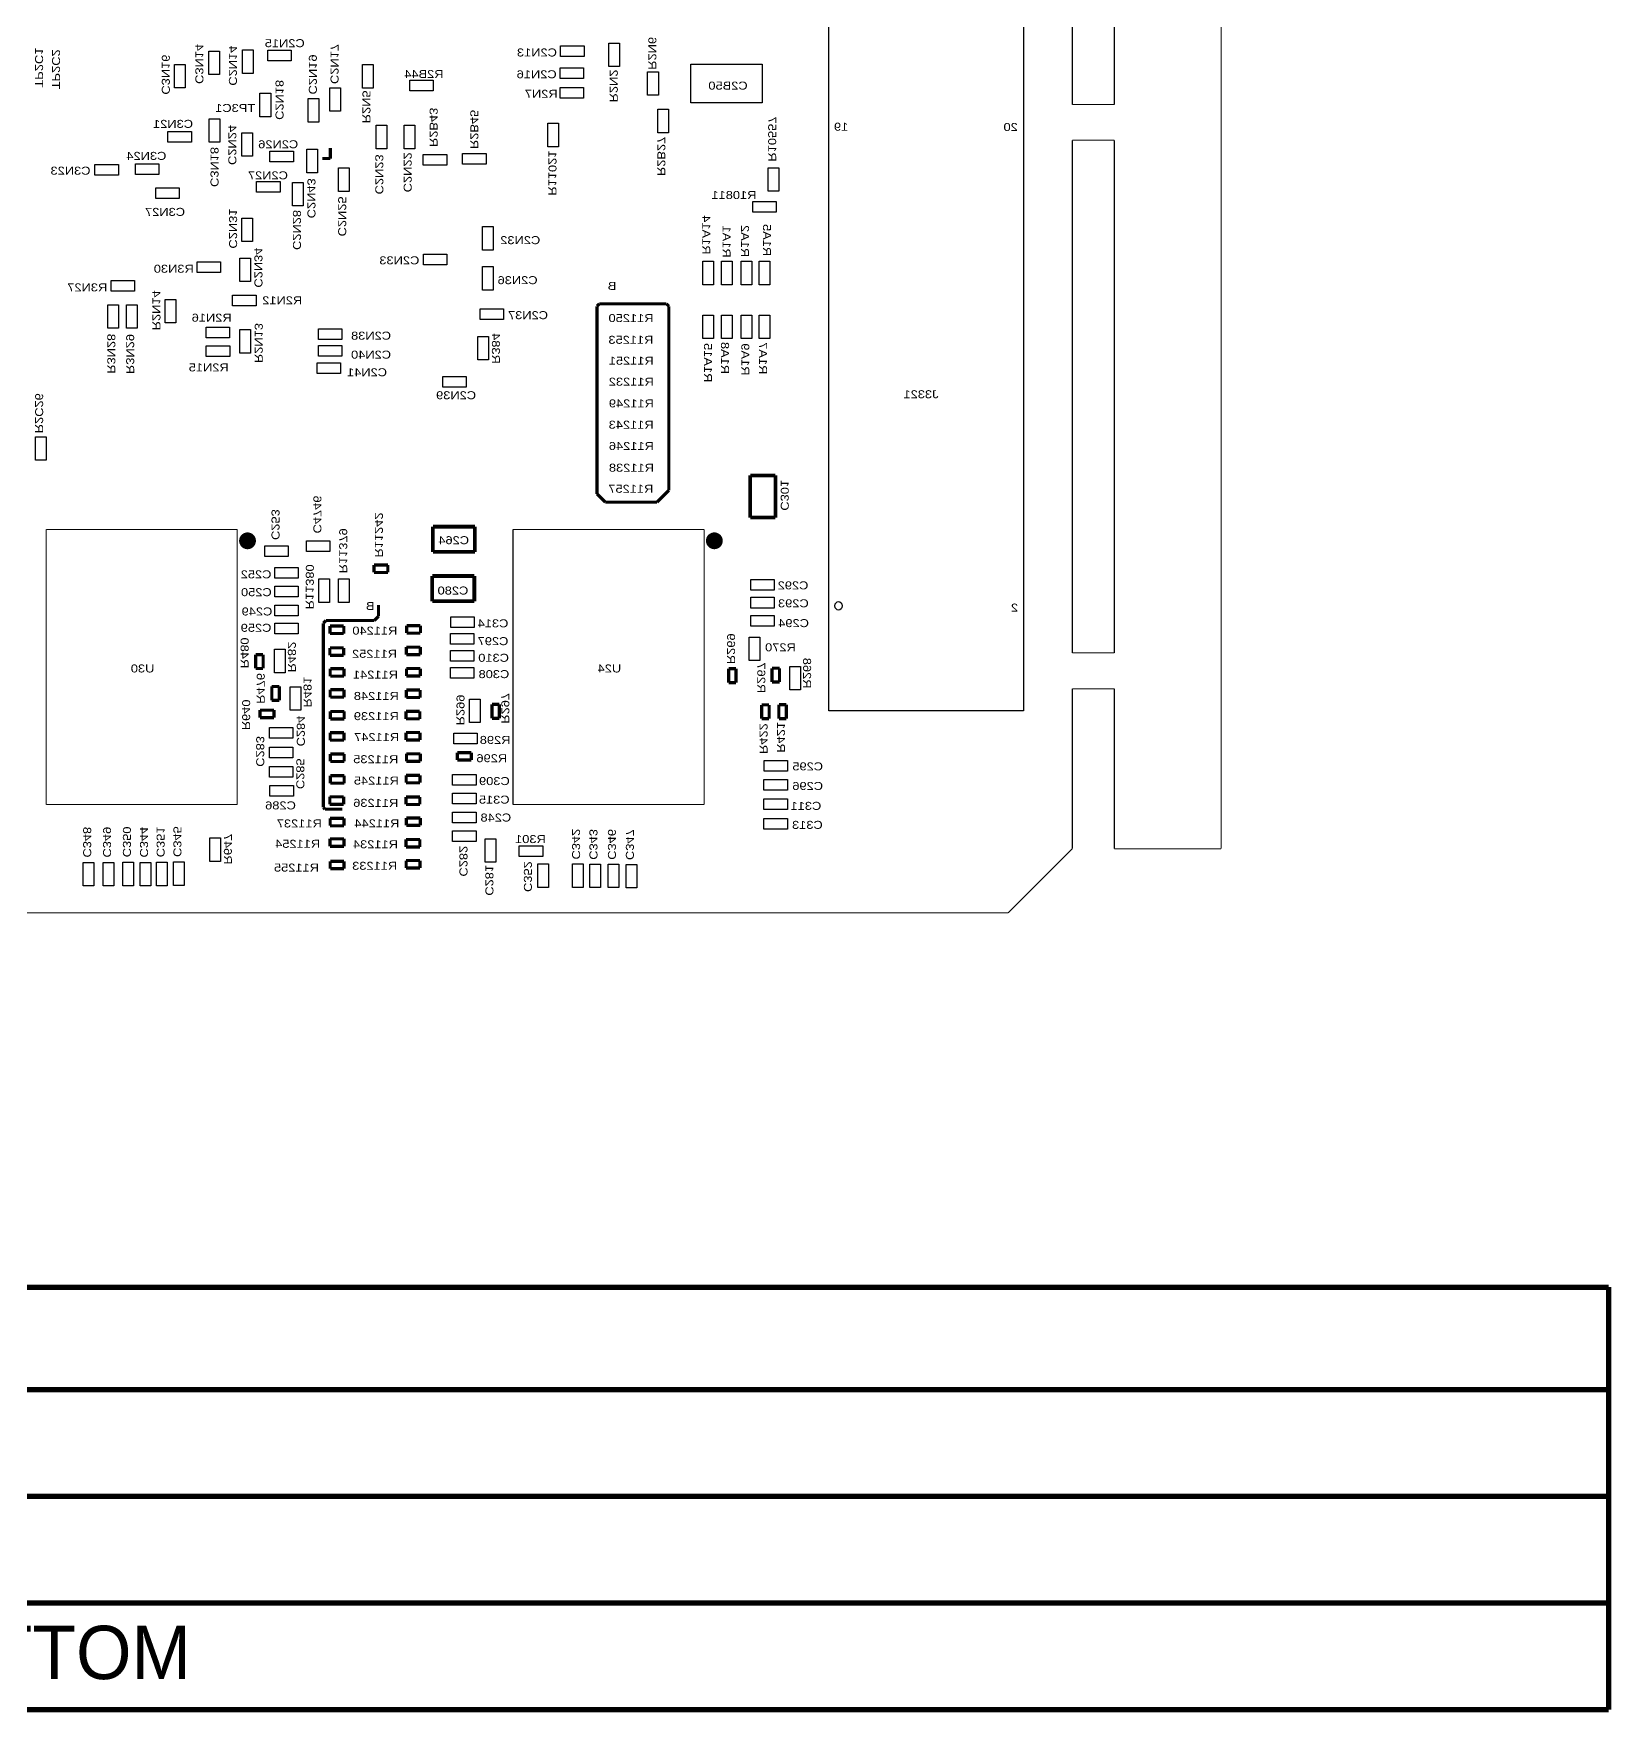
# Model space of a CAD drawing. Extents: x -120 to 744, y -342 to 217.
# Drawn here: x 39.4 to 114.6, y -38.1 to 41.9 of the extents above; entities that cross this region are included whole.
import ezdxf
from ezdxf.enums import TextEntityAlignment as Align

# ---------------------------------------------------------------- set-up
doc = ezdxf.new("R2010")
doc.units = 0
for name, color, linetype in [('BG_OUTLINE', 254, 'CONTINUOUS'), ('DF_FILM_LABEL_OUTLINE', 85, 'CONTINUOUS'), ('PG_ASSEMBLY_BOTTOM', 96, 'CONTINUOUS'), ('RD_ASSEMBLY_BOTTOM', 142, 'CONTINUOUS')]:
    doc.layers.add(name, color=color, linetype=linetype)

msp = doc.modelspace()

# ---------------------------------------------------------------- linework, layer by layer
at = {"layer": 'BG_OUTLINE', "const_width": 0.0508}
for points in [[(95.979996, 3.048), (95.979996, 98.552)], [(88.9, 38.481), (88.9, 63.119)], [(90.899996, 38.481), (90.899996, 63.119)], [(88.9, 38.481), (90.899996, 38.481)], [(88.9, 12.3698), (88.9, 36.7792)], [(88.9, 36.7792), (90.899996, 36.7792)], [(90.899996, 12.3698), (90.899996, 36.7792)], [(88.9, 12.3698), (90.899996, 12.3698)], [(88.9, 10.668), (90.899996, 10.668)], [(88.9, 3.048), (88.9, 10.668)], [(90.899996, 3.048), (90.899996, 10.668)], [(88.9, 3.048), (85.852, 0)], [(90.899996, 3.048), (95.979996, 3.048)], [(3.048, 0), (85.852, 0)], [(3.048, -0.000406), (85.851187, -0.000406)]]:
    msp.add_lwpolyline(points, dxfattribs=at)
at = {"layer": 'DF_FILM_LABEL_OUTLINE', "const_width": 0.254}
for points in [[(-29.197605, -17.828463), (114.439395, -17.828463)], [(114.439395, -17.819319), (114.439395, -37.945263)], [(-29.197605, -22.705263), (114.426695, -22.705263)], [(-29.197605, -27.785263), (114.401295, -27.785263)], [(-29.197605, -32.865263), (114.439395, -32.865263)], [(114.439395, -32.865263), (114.439395, -32.827163)], [(114.439395, -37.945263), (-29.197605, -37.945263)]]:
    msp.add_lwpolyline(points, dxfattribs=at)
at = {"layer": 'PG_ASSEMBLY_BOTTOM'}
msp.add_lwpolyline([(77.312571, 42.629684), (86.58258, 42.629684), (86.58258, 9.609684), (77.312571, 9.609684)], close=True, dxfattribs=at)
for points in [[(47.786011, 41.027502), (48.294011, 41.027502)], [(47.786011, 39.909902), (47.786011, 41.027502)], [(48.294011, 41.027502), (48.294011, 39.909902)], [(49.386211, 41.078302), (49.894211, 41.078302)], [(49.386211, 39.960702), (49.386211, 41.078302)], [(49.894211, 41.078302), (49.894211, 39.960702)], [(50.592711, 40.557602), (50.592711, 41.065602)], [(50.592711, 41.065602), (51.710311, 41.065602)], [(51.710311, 41.065602), (51.710311, 40.557602)], [(64.537311, 40.760802), (64.537311, 41.268802)], [(64.537311, 41.268802), (65.654911, 41.268802)], [(65.654911, 41.268802), (65.654911, 40.760802)], [(66.839795, 40.284603), (66.839795, 41.402203)], [(66.839795, 41.402203), (67.347795, 41.402203)], [(67.347795, 41.402203), (67.347795, 40.284603)], [(46.160411, 40.392502), (46.668411, 40.392502)], [(46.160411, 39.274902), (46.160411, 40.392502)], [(46.668411, 40.392502), (46.668411, 39.274902)], [(51.710311, 40.557602), (50.592711, 40.557602)], [(55.096664, 39.263117), (55.096664, 40.380717)], [(55.096664, 40.380717), (55.604664, 40.380717)], [(55.604664, 40.380717), (55.604664, 39.263117)], [(64.511911, 39.719402), (64.511911, 40.227402)], [(64.511911, 40.227402), (65.629511, 40.227402)], [(65.654911, 40.760802), (64.537311, 40.760802)], [(65.629511, 40.227402), (65.629511, 39.719402)], [(67.347795, 40.284603), (66.839795, 40.284603)], [(68.681397, 40.039036), (69.189397, 40.039036)], [(68.681397, 38.921436), (68.681397, 40.039036)], [(69.189397, 40.039036), (69.189397, 38.921436)], [(70.73199, 38.5699), (70.73199, 40.3987)], [(70.73199, 40.3987), (74.13559, 40.3987)], [(74.13559, 40.3987), (74.13559, 38.5699)], [(46.668411, 39.274902), (46.160411, 39.274902)], [(48.294011, 39.909902), (47.786011, 39.909902)], [(49.894211, 39.960702), (49.386211, 39.960702)], [(53.551811, 39.274902), (54.059811, 39.274902)], [(53.551811, 38.157302), (53.551811, 39.274902)], [(54.059811, 39.274902), (54.059811, 38.157302)], [(55.604664, 39.263117), (55.096664, 39.263117)], [(57.357467, 39.136828), (57.357467, 39.644828)], [(57.357467, 39.644828), (58.475067, 39.644828)], [(58.475067, 39.644828), (58.475067, 39.136828)], [(64.507872, 38.790778), (64.507872, 39.298778)], [(64.507872, 39.298778), (65.625472, 39.298778)], [(65.629511, 39.719402), (64.511911, 39.719402)], [(65.625472, 39.298778), (65.625472, 38.790778)], [(50.224411, 39.020902), (50.732411, 39.020902)], [(50.224411, 37.903302), (50.224411, 39.020902)], [(50.732411, 39.020902), (50.732411, 37.903302)], [(52.510411, 38.766902), (53.018411, 38.766902)], [(52.510411, 37.649302), (52.510411, 38.766902)], [(53.018411, 38.766902), (53.018411, 37.649302)], [(58.475067, 39.136828), (57.357467, 39.136828)], [(65.625472, 38.790778), (64.507872, 38.790778)], [(69.189397, 38.921436), (68.681397, 38.921436)], [(74.13559, 38.5699), (70.73199, 38.5699)], [(47.811411, 37.801702), (48.319411, 37.801702)], [(47.811411, 36.684102), (47.811411, 37.801702)], [(48.319411, 37.801702), (48.319411, 36.684102)], [(50.732411, 37.903302), (50.224411, 37.903302)], [(53.018411, 37.649302), (52.510411, 37.649302)], [(54.059811, 38.157302), (53.551811, 38.157302)], [(63.925196, 36.469218), (63.925196, 37.586818)], [(63.925196, 37.586818), (64.433196, 37.586818)], [(64.433196, 37.586818), (64.433196, 36.469218)], [(69.165521, 37.140896), (69.165521, 38.258496)], [(69.165521, 38.258496), (69.673521, 38.258496)], [(69.673521, 38.258496), (69.673521, 37.140896)], [(45.842911, 36.696802), (45.842911, 37.204802)], [(45.842911, 37.204802), (46.960511, 37.204802)], [(46.960511, 37.204802), (46.960511, 36.696802)], [(49.360811, 36.023702), (49.360811, 37.141302)], [(49.360811, 37.141302), (49.868811, 37.141302)], [(49.868811, 37.141302), (49.868811, 36.023702)], [(55.761611, 36.379302), (55.761611, 37.496902)], [(55.761611, 37.496902), (56.269611, 37.496902)], [(56.269611, 37.496902), (56.269611, 36.379302)], [(57.082411, 36.379302), (57.082411, 37.496902)], [(57.082411, 37.496902), (57.590411, 37.496902)], [(57.590411, 37.496902), (57.590411, 36.379302)], [(69.673521, 37.140896), (69.165521, 37.140896)], [(46.960511, 36.696802), (45.842911, 36.696802)], [(48.319411, 36.684102), (47.811411, 36.684102)], [(49.868811, 36.023702), (49.360811, 36.023702)], [(50.694311, 35.757002), (50.694311, 36.265002)], [(50.694311, 36.265002), (51.811911, 36.265002)], [(51.811911, 36.265002), (51.811911, 35.757002)], [(52.459611, 35.236302), (52.459611, 36.353902)], [(52.459611, 36.353902), (52.967611, 36.353902)], [(52.967611, 36.353902), (52.967611, 35.236302)], [(56.269611, 36.379302), (55.761611, 36.379302)], [(57.590411, 36.379302), (57.082411, 36.379302)], [(57.996811, 35.586391), (57.996811, 36.094391)], [(57.996811, 36.094391), (59.114411, 36.094391)], [(59.114411, 36.094391), (59.114411, 35.586391)], [(59.870442, 35.634473), (59.870442, 36.142473)], [(59.870442, 36.142473), (60.988042, 36.142473)], [(60.988042, 36.142473), (60.988042, 35.634473)], [(64.433196, 36.469218), (63.925196, 36.469218)], [(42.363111, 35.122002), (42.363111, 35.630002)], [(42.363111, 35.630002), (43.480711, 35.630002)], [(43.480711, 35.630002), (43.480711, 35.122002)], [(44.293511, 35.147402), (44.293511, 35.655402)], [(44.293511, 35.655402), (45.411111, 35.655402)], [(45.411111, 35.655402), (45.411111, 35.147402)], [(51.811911, 35.757002), (50.694311, 35.757002)], [(52.967611, 35.236302), (52.459611, 35.236302)], [(53.960674, 35.461042), (54.468674, 35.461042)], [(53.960674, 34.343442), (53.960674, 35.461042)], [(54.468674, 35.461042), (54.468674, 34.343442)], [(59.114411, 35.586391), (57.996811, 35.586391)], [(60.988042, 35.634473), (59.870442, 35.634473)], [(74.421492, 34.349842), (74.421492, 35.467442)], [(74.421492, 35.467442), (74.929492, 35.467442)], [(74.929492, 35.467442), (74.929492, 34.349842)], [(43.480711, 35.122002), (42.363111, 35.122002)], [(45.411111, 35.147402), (44.293511, 35.147402)], [(45.258711, 34.004402), (45.258711, 34.512402)], [(45.258711, 34.512402), (46.376311, 34.512402)], [(46.376311, 34.512402), (46.376311, 34.004402)], [(50.059311, 34.309202), (50.059311, 34.817202)], [(50.059311, 34.817202), (51.176911, 34.817202)], [(51.176911, 34.817202), (51.176911, 34.309202)], [(51.765403, 34.774099), (52.273403, 34.774099)], [(51.765403, 33.656499), (51.765403, 34.774099)], [(52.273403, 34.774099), (52.273403, 33.656499)], [(46.376311, 34.004402), (45.258711, 34.004402)], [(51.176911, 34.309202), (50.059311, 34.309202)], [(52.273403, 33.656499), (51.765403, 33.656499)], [(54.468674, 34.343442), (53.960674, 34.343442)], [(73.685705, 33.3629), (73.685705, 33.8709)], [(73.685705, 33.8709), (74.803305, 33.8709)], [(74.929492, 34.349842), (74.421492, 34.349842)], [(74.803305, 33.8709), (74.803305, 33.3629)], [(49.360811, 31.959702), (49.360811, 33.077302)], [(49.360811, 33.077302), (49.868811, 33.077302)], [(49.868811, 33.077302), (49.868811, 31.959702)], [(74.803305, 33.3629), (73.685705, 33.3629)], [(60.816211, 31.553302), (60.816211, 32.670902)], [(60.816211, 32.670902), (61.324211, 32.670902)], [(61.324211, 32.670902), (61.324211, 31.553302)], [(49.868811, 31.959702), (49.360811, 31.959702)], [(58.009511, 30.854802), (58.009511, 31.362802)], [(58.009511, 31.362802), (59.127111, 31.362802)], [(59.127111, 31.362802), (59.127111, 30.854802)], [(61.324211, 31.553302), (60.816211, 31.553302)], [(47.229471, 30.487214), (47.229471, 30.995214)], [(47.229471, 30.995214), (48.347071, 30.995214)], [(48.347071, 30.487214), (47.229471, 30.487214)], [(48.347071, 30.995214), (48.347071, 30.487214)], [(49.259211, 31.172302), (49.767211, 31.172302)], [(49.259211, 30.054702), (49.259211, 31.172302)], [(49.767211, 31.172302), (49.767211, 30.054702)], [(59.127111, 30.854802), (58.009511, 30.854802)], [(60.816211, 29.648302), (60.816211, 30.765902)], [(60.816211, 30.765902), (61.324211, 30.765902)], [(61.324211, 30.765902), (61.324211, 29.648302)], [(71.31111, 31.016143), (71.81911, 31.016143)], [(71.31111, 29.898543), (71.31111, 31.016143)], [(71.81911, 31.016143), (71.81911, 29.898543)], [(72.194522, 31.016143), (72.702522, 31.016143)], [(72.194522, 29.898543), (72.194522, 31.016143)], [(72.702522, 31.016143), (72.702522, 29.898543)], [(73.132594, 31.016143), (73.640594, 31.016143)], [(73.132594, 29.898543), (73.132594, 31.016143)], [(73.640594, 31.016143), (73.640594, 29.898543)], [(73.98959, 31.016143), (74.49759, 31.016143)], [(73.98959, 29.898543), (73.98959, 31.016143)], [(74.49759, 31.016143), (74.49759, 29.898543)], [(43.131511, 29.587495), (43.131511, 30.095495)], [(43.131511, 30.095495), (44.249111, 30.095495)], [(44.249111, 29.587495), (43.131511, 29.587495)], [(44.249111, 30.095495), (44.249111, 29.587495)], [(49.767211, 30.054702), (49.259211, 30.054702)], [(61.324211, 29.648302), (60.816211, 29.648302)], [(71.81911, 29.898543), (71.31111, 29.898543)], [(72.702522, 29.898543), (72.194522, 29.898543)], [(73.640594, 29.898543), (73.132594, 29.898543)], [(74.49759, 29.898543), (73.98959, 29.898543)], [(42.979111, 28.944697), (43.487111, 28.944697)], [(42.979111, 27.827097), (42.979111, 28.944697)], [(43.487111, 28.944697), (43.487111, 27.827097)], [(43.868111, 28.944697), (44.376111, 28.944697)], [(43.868111, 27.827097), (43.868111, 28.944697)], [(44.376111, 28.944697), (44.376111, 27.827097)], [(45.703109, 29.204006), (46.211109, 29.204006)], [(45.703109, 28.086406), (45.703109, 29.204006)], [(46.211109, 29.204006), (46.211109, 28.086406)], [(48.921391, 28.899002), (48.921391, 29.407002)], [(48.921391, 29.407002), (50.038991, 29.407002)], [(50.038991, 28.899002), (48.921391, 28.899002)], [(50.038991, 29.407002), (50.038991, 28.899002)], [(46.211109, 28.086406), (45.703109, 28.086406)], [(60.701911, 28.238602), (60.701911, 28.746602)], [(60.701911, 28.746602), (61.819511, 28.746602)], [(61.819511, 28.238602), (60.701911, 28.238602)], [(61.819511, 28.746602), (61.819511, 28.238602)], [(71.31111, 28.452978), (71.81911, 28.452978)], [(71.31111, 27.335378), (71.31111, 28.452978)], [(71.81911, 28.452978), (71.81911, 27.335378)], [(72.194522, 28.452978), (72.702522, 28.452978)], [(72.194522, 27.335378), (72.194522, 28.452978)], [(72.702522, 28.452978), (72.702522, 27.335378)], [(73.132594, 28.452978), (73.640594, 28.452978)], [(73.132594, 27.335378), (73.132594, 28.452978)], [(73.640594, 28.452978), (73.640594, 27.335378)], [(73.98959, 28.452978), (74.49759, 28.452978)], [(73.98959, 27.335378), (73.98959, 28.452978)], [(74.49759, 28.452978), (74.49759, 27.335378)], [(43.487111, 27.827097), (42.979111, 27.827097)], [(44.376111, 27.827097), (43.868111, 27.827097)], [(47.659849, 27.380184), (47.659849, 27.888184)], [(47.659849, 27.888184), (48.777449, 27.888184)], [(48.777449, 27.380184), (47.659849, 27.380184)], [(48.777449, 27.888184), (48.777449, 27.380184)], [(49.256899, 26.647013), (49.256899, 27.764613)], [(49.256899, 27.764613), (49.764899, 27.764613)], [(49.764899, 27.764613), (49.764899, 26.647013)], [(53.010105, 27.298599), (53.010105, 27.806599)], [(53.010105, 27.806599), (54.127705, 27.806599)], [(54.127705, 27.298599), (53.010105, 27.298599)], [(54.127705, 27.806599), (54.127705, 27.298599)], [(60.588652, 26.32456), (60.588652, 27.44216)], [(60.588652, 27.44216), (61.096652, 27.44216)], [(61.096652, 27.44216), (61.096652, 26.32456)], [(71.81911, 27.335378), (71.31111, 27.335378)], [(72.702522, 27.335378), (72.194522, 27.335378)], [(73.640594, 27.335378), (73.132594, 27.335378)], [(74.49759, 27.335378), (73.98959, 27.335378)], [(47.666351, 26.492403), (47.666351, 27.000403)], [(47.666351, 27.000403), (48.783951, 27.000403)], [(48.783951, 26.492403), (47.666351, 26.492403)], [(48.783951, 27.000403), (48.783951, 26.492403)], [(49.764899, 26.647013), (49.256899, 26.647013)], [(53.010105, 26.497204), (53.010105, 27.005204)], [(53.010105, 27.005204), (54.127705, 27.005204)], [(54.127705, 26.497204), (53.010105, 26.497204)], [(54.127705, 27.005204), (54.127705, 26.497204)], [(52.945411, 25.682905), (52.945411, 26.190905)], [(52.945411, 26.190905), (54.063011, 26.190905)], [(54.063011, 25.682905), (52.945411, 25.682905)], [(54.063011, 26.190905), (54.063011, 25.682905)], [(61.096652, 26.32456), (60.588652, 26.32456)], [(58.930438, 25.020321), (58.930438, 25.528321)], [(58.930438, 25.528321), (60.048038, 25.528321)], [(60.048038, 25.020321), (58.930438, 25.020321)], [(60.048038, 25.528321), (60.048038, 25.020321)], [(39.543126, 22.66188), (40.051126, 22.66188)], [(39.543126, 21.54428), (39.543126, 22.66188)], [(40.051126, 22.66188), (40.051126, 21.54428)], [(40.051126, 21.54428), (39.543126, 21.54428)], [(52.431899, 17.192955), (52.431899, 17.700955)], [(52.431899, 17.700955), (53.549499, 17.700955)], [(53.549499, 17.700955), (53.549499, 17.192955)], [(50.449302, 16.963593), (50.449302, 17.471593)], [(50.449302, 17.471593), (51.566902, 17.471593)], [(51.566902, 16.963593), (50.449302, 16.963593)], [(51.566902, 17.471593), (51.566902, 16.963593)], [(53.549499, 17.192955), (52.431899, 17.192955)], [(50.927991, 15.927603), (50.927991, 16.435603)], [(50.927991, 16.435603), (52.045591, 16.435603)], [(52.045591, 16.435603), (52.045591, 15.927603)], [(52.045591, 15.927603), (50.927991, 15.927603)], [(50.927991, 15.037689), (50.927991, 15.545689)], [(50.927991, 15.545689), (52.045591, 15.545689)], [(52.045591, 15.545689), (52.045591, 15.037689)], [(53.018334, 14.779854), (53.018334, 15.897454)], [(53.018334, 15.897454), (53.526334, 15.897454)], [(53.526334, 15.897454), (53.526334, 14.779854)], [(53.968294, 14.779854), (53.968294, 15.897454)], [(53.968294, 15.897454), (54.476294, 15.897454)], [(54.476294, 15.897454), (54.476294, 14.779854)], [(73.589744, 15.360777), (73.589744, 15.868777)], [(73.589744, 15.868777), (74.707344, 15.868777)], [(74.707344, 15.360777), (73.589744, 15.360777)], [(74.707344, 15.868777), (74.707344, 15.360777)], [(52.045591, 15.037689), (50.927991, 15.037689)], [(50.927991, 14.137894), (50.927991, 14.645894)], [(50.927991, 14.645894), (52.045591, 14.645894)], [(52.045591, 14.645894), (52.045591, 14.137894)], [(53.526334, 14.779854), (53.018334, 14.779854)], [(54.476294, 14.779854), (53.968294, 14.779854)], [(73.589744, 14.510385), (73.589744, 15.018385)], [(73.589744, 15.018385), (74.707344, 15.018385)], [(74.707344, 14.510385), (73.589744, 14.510385)], [(74.707344, 15.018385), (74.707344, 14.510385)], [(52.045591, 14.137894), (50.927991, 14.137894)], [(50.927991, 13.277698), (50.927991, 13.785698)], [(50.927991, 13.785698), (52.045591, 13.785698)], [(52.045591, 13.785698), (52.045591, 13.277698)], [(59.304428, 13.579958), (59.304428, 14.087958)], [(59.304428, 14.087958), (60.422028, 14.087958)], [(60.422028, 14.087958), (60.422028, 13.579958)], [(73.589744, 13.640283), (73.589744, 14.148283)], [(73.589744, 14.148283), (74.707344, 14.148283)], [(74.707344, 13.640283), (73.589744, 13.640283)], [(74.707344, 14.148283), (74.707344, 13.640283)], [(52.045591, 13.277698), (50.927991, 13.277698)], [(59.291322, 12.783617), (59.291322, 13.291617)], [(59.291322, 13.291617), (60.408922, 13.291617)], [(60.422028, 13.579958), (59.304428, 13.579958)], [(60.408922, 13.291617), (60.408922, 12.783617)], [(73.515931, 12.009628), (73.515931, 13.127228)], [(73.515931, 13.127228), (74.023931, 13.127228)], [(74.023931, 13.127228), (74.023931, 12.009628)], [(50.914605, 11.428171), (50.914605, 12.545771)], [(50.914605, 12.545771), (51.422605, 12.545771)], [(51.422605, 12.545771), (51.422605, 11.428171)], [(60.408922, 12.783617), (59.291322, 12.783617)], [(59.291322, 11.97417), (59.291322, 12.48217)], [(59.291322, 12.48217), (60.408922, 12.48217)], [(60.408922, 12.48217), (60.408922, 11.97417)], [(74.023931, 12.009628), (73.515931, 12.009628)], [(51.422605, 11.428171), (50.914605, 11.428171)], [(60.408922, 11.97417), (59.291322, 11.97417)], [(59.291322, 11.164722), (59.291322, 11.672722)], [(59.291322, 11.672722), (60.408922, 11.672722)], [(60.408922, 11.672722), (60.408922, 11.164722)], [(75.443791, 10.606735), (75.443791, 11.724335)], [(75.443791, 11.724335), (75.951791, 11.724335)], [(75.951791, 11.724335), (75.951791, 10.606735)], [(51.658825, 9.644786), (51.658825, 10.762386)], [(51.658825, 10.762386), (52.166825, 10.762386)], [(52.166825, 10.762386), (52.166825, 9.644786)], [(60.408922, 11.164722), (59.291322, 11.164722)], [(75.951791, 10.606735), (75.443791, 10.606735)], [(52.166825, 9.644786), (51.658825, 9.644786)], [(60.196984, 9.058554), (60.196984, 10.176154)], [(60.196984, 10.176154), (60.704984, 10.176154)], [(60.704984, 10.176154), (60.704984, 9.058554)], [(50.674448, 8.319389), (50.674448, 8.827389)], [(50.674448, 8.827389), (51.792048, 8.827389)], [(51.792048, 8.827389), (51.792048, 8.319389)], [(60.704984, 9.058554), (60.196984, 9.058554)], [(51.792048, 8.319389), (50.674448, 8.319389)], [(59.448497, 8.044485), (59.448497, 8.552485)], [(59.448497, 8.552485), (60.566097, 8.552485)], [(60.566097, 8.044485), (59.448497, 8.044485)], [(60.566097, 8.552485), (60.566097, 8.044485)], [(50.674448, 7.370191), (50.674448, 7.878191)], [(50.674448, 7.878191), (51.792048, 7.878191)], [(51.792048, 7.370191), (50.674448, 7.370191)], [(51.792048, 7.878191), (51.792048, 7.370191)], [(74.221289, 6.739204), (74.221289, 7.247204)], [(74.221289, 7.247204), (75.338889, 7.247204)], [(75.338889, 7.247204), (75.338889, 6.739204)], [(50.674448, 6.46049), (50.674448, 6.96849)], [(50.674448, 6.96849), (51.792048, 6.96849)], [(51.792048, 6.46049), (50.674448, 6.46049)], [(51.792048, 6.96849), (51.792048, 6.46049)], [(59.395893, 6.07761), (59.395893, 6.58561)], [(59.395893, 6.58561), (60.513493, 6.58561)], [(60.513493, 6.58561), (60.513493, 6.07761)], [(75.338889, 6.739204), (74.221289, 6.739204)], [(50.694158, 5.550891), (50.694158, 6.058891)], [(50.694158, 6.058891), (51.811758, 6.058891)], [(51.811758, 6.058891), (51.811758, 5.550891)], [(60.513493, 6.07761), (59.395893, 6.07761)], [(59.395893, 5.1911), (59.395893, 5.6991)], [(59.395893, 5.6991), (60.513493, 5.6991)], [(60.513493, 5.6991), (60.513493, 5.1911)], [(74.216209, 5.844591), (74.216209, 6.352591)], [(74.216209, 6.352591), (75.333809, 6.352591)], [(75.333809, 5.844591), (74.216209, 5.844591)], [(75.333809, 6.352591), (75.333809, 5.844591)], [(51.811758, 5.550891), (50.694158, 5.550891)], [(60.513493, 5.1911), (59.395893, 5.1911)], [(74.216209, 4.918812), (74.216209, 5.426812)], [(74.216209, 5.426812), (75.333809, 5.426812)], [(75.333809, 4.918812), (74.216209, 4.918812)], [(75.333809, 5.426812), (75.333809, 4.918812)], [(59.395893, 4.276801), (59.395893, 4.784801)], [(59.395893, 4.784801), (60.513493, 4.784801)], [(60.513493, 4.276801), (59.395893, 4.276801)], [(60.513493, 4.784801), (60.513493, 4.276801)], [(74.216209, 3.976802), (74.216209, 4.484802)], [(74.216209, 4.484802), (75.333809, 4.484802)], [(75.333809, 4.484802), (75.333809, 3.976802)], [(47.832061, 3.564128), (48.340061, 3.564128)], [(47.832061, 2.446528), (47.832061, 3.564128)], [(48.340061, 3.564128), (48.340061, 2.446528)], [(59.395893, 3.390189), (59.395893, 3.898189)], [(59.395893, 3.898189), (60.513493, 3.898189)], [(60.513493, 3.390189), (59.395893, 3.390189)], [(60.513493, 3.898189), (60.513493, 3.390189)], [(60.948189, 3.524098), (61.456189, 3.524098)], [(60.948189, 2.406498), (60.948189, 3.524098)], [(61.456189, 3.524098), (61.456189, 2.406498)], [(75.333809, 3.976802), (74.216209, 3.976802)], [(43.697296, 1.288898), (43.697296, 2.406498)], [(43.697296, 2.406498), (44.205296, 2.406498)], [(44.205296, 2.406498), (44.205296, 1.288898)], [(45.301687, 1.288898), (45.301687, 2.406498)], [(45.301687, 2.406498), (45.809687, 2.406498)], [(45.809687, 2.406498), (45.809687, 1.288898)], [(46.101102, 1.302309), (46.101102, 2.419909)], [(46.101102, 2.419909), (46.609102, 2.419909)], [(46.609102, 2.419909), (46.609102, 1.302309)], [(48.340061, 2.446528), (47.832061, 2.446528)], [(61.456189, 2.406498), (60.948189, 2.406498)], [(62.565305, 2.681199), (62.565305, 3.189199)], [(62.565305, 3.189199), (63.682905, 3.189199)], [(63.682905, 2.681199), (62.565305, 2.681199)], [(63.682905, 3.189199), (63.682905, 2.681199)], [(41.805708, 1.275791), (41.805708, 2.393391)], [(41.805708, 2.393391), (42.313708, 2.393391)], [(42.313708, 2.393391), (42.313708, 1.275791)], [(42.751502, 1.275791), (42.751502, 2.393391)], [(42.751502, 2.393391), (43.259502, 2.393391)], [(43.259502, 2.393391), (43.259502, 1.275791)], [(44.511697, 1.275791), (44.511697, 2.393391)], [(44.511697, 2.393391), (45.019697, 2.393391)], [(45.019697, 2.393391), (45.019697, 1.275791)], [(63.454102, 1.21031), (63.454102, 2.32791)], [(63.454102, 2.32791), (63.962102, 2.32791)], [(63.962102, 2.32791), (63.962102, 1.21031)], [(65.096111, 1.21031), (65.096111, 2.32791)], [(65.096111, 2.32791), (65.604111, 2.32791)], [(65.604111, 2.32791), (65.604111, 1.21031)], [(65.923693, 1.197102), (65.923693, 2.314702)], [(65.923693, 2.314702), (66.431693, 2.314702)], [(66.431693, 2.314702), (66.431693, 1.197102)], [(66.803905, 1.197102), (66.803905, 2.314702)], [(66.803905, 2.314702), (67.311905, 2.314702)], [(67.311905, 2.314702), (67.311905, 1.197102)], [(67.657701, 1.183996), (67.657701, 2.301596)], [(67.657701, 2.301596), (68.165701, 2.301596)], [(68.165701, 2.301596), (68.165701, 1.183996)], [(42.313708, 1.275791), (41.805708, 1.275791)], [(43.259502, 1.275791), (42.751502, 1.275791)], [(44.205296, 1.288898), (43.697296, 1.288898)], [(45.019697, 1.275791), (44.511697, 1.275791)], [(45.809687, 1.288898), (45.301687, 1.288898)], [(46.609102, 1.302309), (46.101102, 1.302309)], [(63.962102, 1.21031), (63.454102, 1.21031)], [(65.604111, 1.21031), (65.096111, 1.21031)], [(66.431693, 1.197102), (65.923693, 1.197102)], [(67.311905, 1.197102), (66.803905, 1.197102)], [(68.165701, 1.183996), (67.657701, 1.183996)]]:
    msp.add_lwpolyline(points, dxfattribs=at)
for points, const_width in [([(53.577211, 35.909402), (53.196211, 35.909402)], 0.1524), ([(53.577211, 36.417402), (53.577211, 35.909402)], 0.1524), ([(66.37975, 28.992271), (66.26667, 28.87919)], 0.1524), ([(66.26667, 28.87919), (66.26667, 19.944486)], 0.1524), ([(69.320258, 28.992271), (66.37975, 28.992271)], 0.1524), ([(69.574664, 28.992373), (69.140121, 28.992373)], 0.1524), ([(69.687846, 28.87919), (69.574664, 28.992373)], 0.1524), ([(69.687846, 20.114158), (69.687846, 28.87919)], 0.1524), ([(73.565918, 18.818911), (73.565918, 20.820507)], 0.180289), ([(73.565918, 20.820507), (74.764621, 20.820507)], 0.180289), ([(74.764621, 20.820507), (74.764621, 18.818911)], 0.180289), ([(66.26667, 19.944486), (66.662503, 19.548653)], 0.1524), ([(69.122341, 19.548653), (69.687846, 20.114158)], 0.1524), ([(66.662503, 19.548653), (69.122341, 19.548653)], 0.1524), ([(58.454341, 18.381421), (60.455937, 18.381421)], 0.180289), ([(58.454341, 17.182617), (58.454341, 18.381421)], 0.180289), ([(60.455937, 18.381421), (60.455937, 17.182617)], 0.180289), ([(74.764621, 18.818911), (73.565918, 18.818911)], 0.180289), ([(40.043887, 5.152492), (40.043887, 18.252491)], 0.050013), ([(40.043887, 18.252491), (49.143895, 18.252491)], 0.050013), ([(49.143895, 18.252491), (49.143895, 5.152492)], 0.050013), ([(62.269091, 5.152492), (62.269091, 18.252491)], 0.050013), ([(62.269091, 18.252491), (71.369098, 18.252491)], 0.050013), ([(71.369098, 18.252491), (71.369098, 5.152492)], 0.050013), ([(60.455937, 17.182617), (58.454341, 17.182617)], 0.180289), ([(55.653026, 16.202457), (55.653026, 16.558057)], 0.1524), ([(55.653026, 16.558057), (56.313426, 16.558057)], 0.1524), ([(56.313426, 16.202457), (55.653026, 16.202457)], 0.1524), ([(56.313426, 16.558057), (56.313426, 16.202457)], 0.1524), ([(58.424928, 16.033521), (60.426625, 16.033521)], 0.180289), ([(58.424928, 14.834718), (58.424928, 16.033521)], 0.180289), ([(60.426625, 16.033521), (60.426625, 14.834718)], 0.180289), ([(55.864354, 14.111935), (55.864354, 14.654682)], 0.1524), ([(60.426625, 14.834718), (58.424928, 14.834718)], 0.180289), ([(53.239314, 13.787628), (53.366619, 13.914933)], 0.1524), ([(53.239314, 5.015484), (53.239314, 13.787628)], 0.1524), ([(53.366619, 13.914933), (55.667351, 13.914933)], 0.1524), ([(53.554376, 13.649249), (54.214776, 13.649249)], 0.1524), ([(53.554376, 13.293649), (53.554376, 13.649249)], 0.1524), ([(54.214776, 13.649249), (54.214776, 13.293649)], 0.1524), ([(55.667351, 13.914933), (55.864354, 14.111935)], 0.1524), ([(57.204559, 13.313969), (57.204559, 13.669569)], 0.1524), ([(57.204559, 13.669569), (57.864959, 13.669569)], 0.1524), ([(57.864959, 13.669569), (57.864959, 13.313969)], 0.1524), ([(54.214776, 13.293649), (53.554376, 13.293649)], 0.1524), ([(57.864959, 13.313969), (57.204559, 13.313969)], 0.1524), ([(50.017096, 11.632895), (50.017096, 12.293295)], 0.1524), ([(50.017096, 12.293295), (50.372696, 12.293295)], 0.1524), ([(50.372696, 12.293295), (50.372696, 11.632895)], 0.1524), ([(53.550515, 12.613437), (54.210915, 12.613437)], 0.1524), ([(53.550515, 12.257837), (53.550515, 12.613437)], 0.1524), ([(54.210915, 12.257837), (53.550515, 12.257837)], 0.1524), ([(54.210915, 12.613437), (54.210915, 12.257837)], 0.1524), ([(57.194602, 12.291568), (57.194602, 12.647168)], 0.1524), ([(57.194602, 12.647168), (57.855002, 12.647168)], 0.1524), ([(57.855002, 12.291568), (57.194602, 12.291568)], 0.1524), ([(57.855002, 12.647168), (57.855002, 12.291568)], 0.1524), ([(50.372696, 11.632895), (50.017096, 11.632895)], 0.1524), ([(53.565958, 11.619078), (54.226358, 11.619078)], 0.1524), ([(53.565958, 11.263478), (53.565958, 11.619078)], 0.1524), ([(54.226358, 11.263478), (53.565958, 11.263478)], 0.1524), ([(54.226358, 11.619078), (54.226358, 11.263478)], 0.1524), ([(57.197955, 11.273638), (57.197955, 11.629238)], 0.1524), ([(57.197955, 11.629238), (57.858355, 11.629238)], 0.1524), ([(57.858355, 11.273638), (57.197955, 11.273638)], 0.1524), ([(57.858355, 11.629238), (57.858355, 11.273638)], 0.1524), ([(72.535593, 10.958779), (72.535593, 11.619179)], 0.1524), ([(72.535593, 11.619179), (72.891193, 11.619179)], 0.1524), ([(72.891193, 11.619179), (72.891193, 10.958779)], 0.1524), ([(74.603991, 10.982808), (74.603991, 11.643208)], 0.1524), ([(74.603991, 11.643208), (74.959591, 11.643208)], 0.1524), ([(74.959591, 11.643208), (74.959591, 10.982808)], 0.1524), ([(50.786894, 10.11428), (50.786894, 10.77468)], 0.1524), ([(50.786894, 10.77468), (51.142494, 10.77468)], 0.1524), ([(51.142494, 10.77468), (51.142494, 10.11428)], 0.1524), ([(53.567889, 10.619232), (54.228289, 10.619232)], 0.1524), ([(53.567889, 10.263632), (53.567889, 10.619232)], 0.1524), ([(54.228289, 10.619232), (54.228289, 10.263632)], 0.1524), ([(57.187897, 10.246665), (57.187897, 10.602265)], 0.1524), ([(57.187897, 10.602265), (57.848297, 10.602265)], 0.1524), ([(57.848297, 10.602265), (57.848297, 10.246665)], 0.1524), ([(72.891193, 10.958779), (72.535593, 10.958779)], 0.1524), ([(74.959591, 10.982808), (74.603991, 10.982808)], 0.1524), ([(50.228297, 9.292107), (50.228297, 9.647707)], 0.1524), ([(50.228297, 9.647707), (50.888697, 9.647707)], 0.1524), ([(51.142494, 10.11428), (50.786894, 10.11428)], 0.1524), ([(50.888697, 9.647707), (50.888697, 9.292107)], 0.1524), ([(54.228289, 10.263632), (53.567889, 10.263632)], 0.1524), ([(53.571851, 9.58535), (54.232251, 9.58535)], 0.1524), ([(53.571851, 9.22975), (53.571851, 9.58535)], 0.1524), ([(54.232251, 9.58535), (54.232251, 9.22975)], 0.1524), ([(57.17093, 9.232189), (57.17093, 9.587789)], 0.1524), ([(57.17093, 9.587789), (57.83133, 9.587789)], 0.1524), ([(57.848297, 10.246665), (57.187897, 10.246665)], 0.1524), ([(57.83133, 9.587789), (57.83133, 9.232189)], 0.1524), ([(61.265308, 9.260738), (61.265308, 9.921138)], 0.1524), ([(61.265308, 9.921138), (61.620908, 9.921138)], 0.1524), ([(61.620908, 9.921138), (61.620908, 9.260738)], 0.1524), ([(74.108107, 9.23831), (74.108107, 9.89871)], 0.1524), ([(74.108107, 9.89871), (74.463707, 9.89871)], 0.1524), ([(74.463707, 9.89871), (74.463707, 9.23831)], 0.1524), ([(74.929111, 9.244813), (74.929111, 9.905213)], 0.1524), ([(74.929111, 9.905213), (75.284711, 9.905213)], 0.1524), ([(75.284711, 9.905213), (75.284711, 9.244813)], 0.1524), ([(50.888697, 9.292107), (50.228297, 9.292107)], 0.1524), ([(54.232251, 9.22975), (53.571851, 9.22975)], 0.1524), ([(57.83133, 9.232189), (57.17093, 9.232189)], 0.1524), ([(61.620908, 9.260738), (61.265308, 9.260738)], 0.1524), ([(74.463707, 9.23831), (74.108107, 9.23831)], 0.1524), ([(75.284711, 9.244813), (74.929111, 9.244813)], 0.1524), ([(53.562707, 8.571586), (54.223107, 8.571586)], 0.1524), ([(53.562707, 8.215986), (53.562707, 8.571586)], 0.1524), ([(54.223107, 8.215986), (53.562707, 8.215986)], 0.1524), ([(54.223107, 8.571586), (54.223107, 8.215986)], 0.1524), ([(57.177635, 8.224418), (57.177635, 8.580018)], 0.1524), ([(57.177635, 8.580018), (57.838035, 8.580018)], 0.1524), ([(57.838035, 8.224418), (57.177635, 8.224418)], 0.1524), ([(57.838035, 8.580018), (57.838035, 8.224418)], 0.1524), ([(53.572867, 7.558735), (54.233267, 7.558735)], 0.1524), ([(53.572867, 7.203135), (53.572867, 7.558735)], 0.1524), ([(54.233267, 7.203135), (53.572867, 7.203135)], 0.1524), ([(54.233267, 7.558735), (54.233267, 7.203135)], 0.1524), ([(57.197854, 7.213194), (57.197854, 7.568794)], 0.1524), ([(57.197854, 7.568794), (57.858254, 7.568794)], 0.1524), ([(57.858254, 7.213194), (57.197854, 7.213194)], 0.1524), ([(57.858254, 7.568794), (57.858254, 7.213194)], 0.1524), ([(59.62142, 7.62447), (60.28182, 7.62447)], 0.1524), ([(59.62142, 7.26887), (59.62142, 7.62447)], 0.1524), ([(60.28182, 7.26887), (59.62142, 7.26887)], 0.1524), ([(60.28182, 7.62447), (60.28182, 7.26887)], 0.1524), ([(53.573477, 6.523939), (54.233877, 6.523939)], 0.1524), ([(53.573477, 6.168339), (53.573477, 6.523939)], 0.1524), ([(54.233877, 6.523939), (54.233877, 6.168339)], 0.1524), ([(57.180988, 6.187542), (57.180988, 6.543142)], 0.1524), ([(57.180988, 6.543142), (57.841388, 6.543142)], 0.1524), ([(57.841388, 6.543142), (57.841388, 6.187542)], 0.1524), ([(53.546451, 5.521858), (54.206851, 5.521858)], 0.1524), ([(53.546451, 5.166258), (53.546451, 5.521858)], 0.1524), ([(54.233877, 6.168339), (53.573477, 6.168339)], 0.1524), ([(54.206851, 5.521858), (54.206851, 5.166258)], 0.1524), ([(57.841388, 6.187542), (57.180988, 6.187542)], 0.1524), ([(49.143895, 5.152492), (40.043887, 5.152492)], 0.050013), ([(53.32415, 4.930648), (53.239314, 5.015484)], 0.1524), ([(54.144062, 4.930648), (53.32415, 4.930648)], 0.1524), ([(54.206851, 5.166258), (53.546451, 5.166258)], 0.1524), ([(57.174282, 5.157216), (57.174282, 5.512816)], 0.1524), ([(57.174282, 5.512816), (57.834682, 5.512816)], 0.1524), ([(57.834682, 5.157216), (57.174282, 5.157216)], 0.1524), ([(57.834682, 5.512816), (57.834682, 5.157216)], 0.1524), ([(71.369098, 5.152492), (62.269091, 5.152492)], 0.050013), ([(53.564231, 4.494886), (54.224631, 4.494886)], 0.1524), ([(53.564231, 4.139286), (53.564231, 4.494886)], 0.1524), ([(54.224631, 4.139286), (53.564231, 4.139286)], 0.1524), ([(54.224631, 4.494886), (54.224631, 4.139286)], 0.1524), ([(57.194501, 4.159504), (57.194501, 4.515104)], 0.1524), ([(57.194501, 4.515104), (57.854901, 4.515104)], 0.1524), ([(57.854901, 4.159504), (57.194501, 4.159504)], 0.1524), ([(57.854901, 4.515104), (57.854901, 4.159504)], 0.1524), ([(53.56098, 3.522574), (54.22138, 3.522574)], 0.1524), ([(53.56098, 3.166974), (53.56098, 3.522574)], 0.1524), ([(54.22138, 3.166974), (53.56098, 3.166974)], 0.1524), ([(54.22138, 3.522574), (54.22138, 3.166974)], 0.1524), ([(57.174282, 3.134868), (57.174282, 3.490468)], 0.1524), ([(57.174282, 3.490468), (57.834682, 3.490468)], 0.1524), ([(57.834682, 3.134868), (57.174282, 3.134868)], 0.1524), ([(57.834682, 3.490468), (57.834682, 3.134868)], 0.1524), ([(53.567686, 2.450795), (54.228086, 2.450795)], 0.1524), ([(53.567686, 2.095195), (53.567686, 2.450795)], 0.1524), ([(54.228086, 2.450795), (54.228086, 2.095195)], 0.1524), ([(57.180988, 2.13045), (57.180988, 2.48605)], 0.1524), ([(57.180988, 2.48605), (57.841388, 2.48605)], 0.1524), ([(57.841388, 2.48605), (57.841388, 2.13045)], 0.1524), ([(54.228086, 2.095195), (53.567686, 2.095195)], 0.1524), ([(57.841388, 2.13045), (57.180988, 2.13045)], 0.1524)]:
    msp.add_lwpolyline(points, dxfattribs=dict(at, const_width=const_width))
at = {"layer": 'PG_ASSEMBLY_BOTTOM', "const_width": 0.399999}
for points in [[(49.830888, 17.709591, 1), (49.430838, 17.709693, 1), (49.830888, 17.709591)], [(72.056092, 17.709591, 1), (71.656042, 17.709693, 1), (72.056092, 17.709591)]]:
    msp.add_lwpolyline(points, format="xyb", dxfattribs=at)
at = {"layer": 'PG_ASSEMBLY_BOTTOM'}
msp.add_lwpolyline([(77.949704, 14.613636, 1), (77.582217, 14.613636, 1)], format="xyb", close=True, dxfattribs=at)

# ---------------------------------------------------------------- texts
at = {"layer": 'PG_ASSEMBLY_BOTTOM', "text_generation_flag": 2, "width": 1.2}
for s, p in [('19', (78.23139, 37.233073)), ('20', (86.303815, 37.220068)), ('B', (67.18615, 29.655287)), ('B', (55.671923, 14.414805)), ('2', (86.316922, 14.339951))]:
    msp.add_text(s, height=0.381, dxfattribs=at).set_placement(p)
at = {"layer": 'PG_ASSEMBLY_BOTTOM'}
msp.add_text('ASSEMBLY BOTTOM', height=2.54, dxfattribs=at).set_placement((13.154254, -36.485982))
at = {"layer": 'RD_ASSEMBLY_BOTTOM', "text_generation_flag": 2, "width": 1.2}
for s, p in [('C2N15', (51.402082, 41.212211)), ('C2N13', (63.409373, 40.769159)), ('R2B44', (58.026503, 39.743609)), ('C2N16', (63.396774, 39.731112)), ('R2N7', (63.614402, 38.80198)), ('TP3C1', (49.043539, 38.126238)), ('C3N21', (46.084211, 37.369902)), ('C2N26', (51.091084, 36.398505)), ('C3N24', (44.814211, 35.845902)), ('C3N23', (41.203067, 35.141129)), ('C2N27', (50.602083, 34.918828)), ('R10811', (72.788577, 33.984006)), ('C3N27', (45.703211, 33.178902)), ('C2N32', (62.615648, 31.833515)), ('C2N33', (56.859221, 30.872379)), ('R3N30', (46.119085, 30.472812)), ('R3N27', (42.000526, 29.585539)), ('C2N36', (62.488648, 29.928515)), ('R2N12', (51.281889, 28.969513)), ('R2N16', (47.924314, 28.142489)), ('C2N37', (62.984583, 28.262072)), ('R11250', (67.888079, 28.124658)), ('C2N38', (55.512005, 27.286001)), ('R11253', (67.884218, 27.088846)), ('C2N40', (55.512005, 26.382904)), ('R11251', (67.899661, 26.094487)), ('R2N15', (47.782988, 25.774498)), ('C2N41', (55.320311, 25.543205)), ('C2N39', (59.560155, 24.449837)), ('R11232', (67.901591, 25.094641)), ('R11249', (67.905554, 24.06076)), ('R11243', (67.89641, 23.046995)), ('R11246', (67.90657, 22.034144)), ('R11238', (67.907179, 20.999348)), ('R11257', (67.880154, 19.997268)), ('C264', (59.44555, 17.547844)), ('C252', (50.037289, 15.922041)), ('C250', (50.051411, 15.073782)), ('C280', (59.410194, 15.151608)), ('C292', (75.602287, 15.396794)), ('C249', (50.079656, 14.154912)), ('C293', (75.619051, 14.542948)), ('C259', (50.037289, 13.377367)), ('R11240', (55.69204, 13.243154)), ('C314', (61.318648, 13.589406)), ('C294', (75.628906, 13.600379)), ('C297', (61.318648, 12.741148)), ('R270', (75.003457, 12.448464)), ('R11252', (55.677918, 12.140489)), ('C310', (61.346994, 11.949481)), ('U30', (44.633896, 11.442294)), ('R11241', (55.720285, 11.150803)), ('C308', (61.361117, 11.171936)), ('U24', (66.859099, 11.442294)), ('R11248', (55.762754, 10.132974)), ('R11239', (55.762754, 9.171635)), ('R11247', (55.776876, 8.175041)), ('R298', (61.41781, 8.038821)), ('R11235', (55.734407, 7.121754)), ('R296', (61.258806, 7.16821)), ('R11245', (55.762754, 6.103925)), ('C309', (61.384383, 6.080074)), ('C295', (76.300584, 6.779362)), ('C296', (76.300584, 5.846267)), ('C286', (51.20132, 4.92092)), ('R11236', (55.734407, 5.043627)), ('C315', (61.376052, 5.196865)), ('C311', (76.215748, 4.899152)), ('R11237', (52.096314, 4.062298)), ('R11244', (55.790998, 4.068166)), ('C248', (61.452963, 4.343705)), ('C313', (76.286462, 3.994302)), ('R11254', (52.016355, 3.092602)), ('R11234', (55.720386, 3.07147)), ('R301', (63.100001, 3.318764)), ('R11233', (55.68503, 2.046529)), ('R11255', (51.959866, 1.961591))]:
    msp.add_text(s, height=0.381, dxfattribs=at).set_placement(p, align=Align.CENTER)
for s, p in [('R2N6', (68.714341, 40.917368)), ('TP2C1', (39.515415, 40.237766)), ('TP2C2', (40.323287, 40.156384)), ('C3N16', (45.549109, 39.905026)), ('C3N14', (47.146667, 40.41394)), ('C2N14', (48.744124, 40.329104)), ('C2N19', (52.549552, 39.911731)), ('C2N17', (53.583332, 40.409266)), ('R2N2', (66.877209, 39.364717)), ('C2N18', (50.963881, 38.702894)), ('R2N5', (55.10309, 38.372694)), ('R2B43', (58.301026, 37.395099)), ('R2B45', (60.237827, 37.296141)), ('R10557', (74.418977, 36.836299)), ('C2N24', (48.715981, 36.554054)), ('R2B27', (69.141264, 36.011917)), ('C3N18', (47.867824, 35.507879)), ('C2N23', (55.713884, 35.154311)), ('C2N22', (57.064046, 35.25327)), ('R11021', (63.959562, 35.216694)), ('C2N43', (52.483614, 34.016391)), ('C2N25', (53.946755, 33.15401)), ('C2N31', (48.752379, 32.574078)), ('C2N28', (51.792657, 32.50885)), ('R1A14', (71.280426, 32.274967)), ('R1A1', (72.246134, 31.955334)), ('R1A2', (73.125609, 31.976873)), ('R1A5', (74.172978, 32.026047)), ('C2N34', (49.960073, 30.715407)), ('R2N14', (45.104329, 28.683407)), ('R2N13', (49.974195, 27.12466)), ('R3N28', (42.955159, 26.615644)), ('R3N29', (43.852795, 26.601522)), ('R384', (61.265918, 26.866393)), ('R1A15', (71.364348, 26.188416)), ('R1A8', (72.17664, 26.412546)), ('R1A9', (73.139325, 26.348131)), ('R1A7', (73.984841, 26.398322)), ('R2C26', (39.518565, 23.783442)), ('C301', (75.016893, 19.874789)), ('C253', (50.772365, 18.480837)), ('C4746', (52.765757, 18.961506)), ('R11242', (55.694809, 17.985943)), ('R11379', (53.995447, 17.232478)), ('R11380', (52.405001, 15.516454)), ('R480', (49.302111, 12.373559)), ('R482', (51.551053, 12.176455)), ('R269', (72.461145, 12.569241)), ('R268', (76.081433, 11.409375)), ('R476', (50.069217, 10.682122)), ('R481', (52.295984, 10.506354)), ('R267', (73.901021, 11.18809)), ('R297', (61.712983, 9.731654)), ('R640', (49.374577, 9.422384)), ('R299', (59.579662, 9.653727)), ('C284', (51.977976, 8.652154)), ('R422', (74.009936, 8.291678)), ('R421', (74.838687, 8.350301)), ('C283', (50.044223, 7.681163)), ('C285', (51.952881, 6.618021)), ('C348', (41.805708, 3.361436)), ('C349', (42.751502, 3.361436)), ('C350', (43.697296, 3.374542)), ('C344', (44.511697, 3.361436)), ('C351', (45.301687, 3.374542)), ('C345', (46.101102, 3.387954)), ('R647', (48.503434, 3.028798)), ('C342', (65.081988, 3.26771)), ('C343', (65.909571, 3.254502)), ('C346', (66.789783, 3.254502)), ('C347', (67.643578, 3.241396)), ('C282', (59.721801, 2.455875)), ('C352', (62.788902, 1.721307)), ('C281', (60.955936, 1.544828))]:
    msp.add_text(s, height=0.381, rotation=270, dxfattribs=at).set_placement(p, align=Align.CENTER)
for s, p in [('C2B50', (73.440849, 39.190778)), ('J3321', (82.528054, 24.497309))]:
    msp.add_text(s, height=0.381, dxfattribs=at).set_placement(p)

doc.saveas('drawing.dxf')
